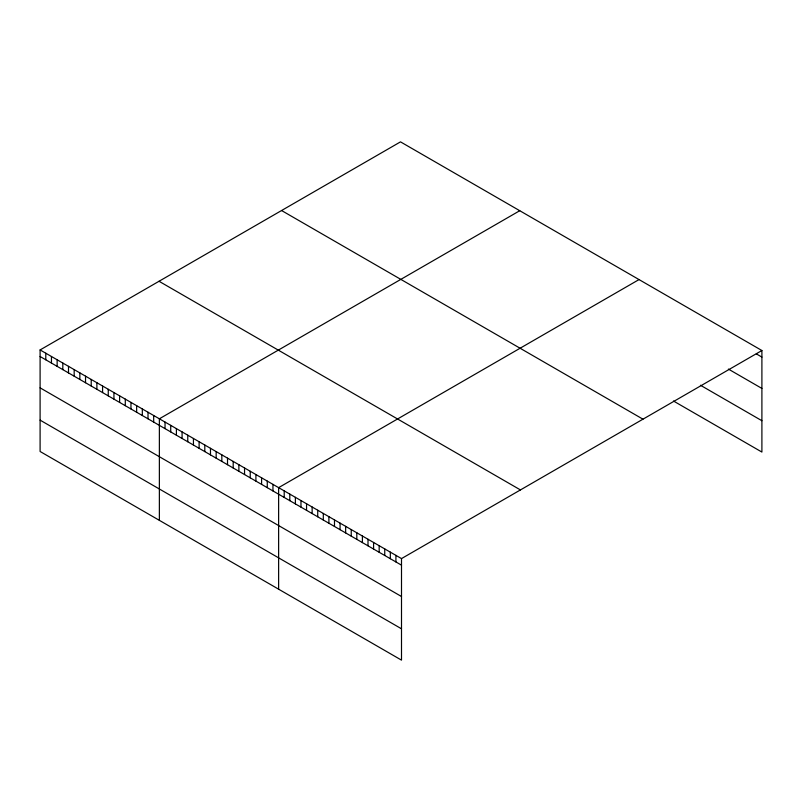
<?xml version="1.0" encoding="UTF-8"?>
<svg xmlns="http://www.w3.org/2000/svg" width="802" height="802" viewBox="0 0 802 802"><rect width="100%" height="100%" fill="white"/><g stroke="black" fill="none" stroke-linecap="round" stroke-linejoin="round"><path stroke-width="1.2" d="M40.1 349.933L401.501 558.593L401.501 660.136L40.1 451.486L40.1 349.933L400.499 141.864L761.9 350.514L761.9 452.067L673.469 401.01M519.756 210.715L159.367 418.794L159.367 520.338M639.024 279.577L278.625 487.646L278.625 589.199M401.501 558.593L761.9 350.514M756.316 353.862L761.9 357.09M728.386 369.08L761.9 388.429M700.457 385.251L761.9 420.719M281.562 210.525L642.973 419.185M159.027 281.271L520.438 489.922M40.1 356.509L401.501 565.159M40.1 387.847L401.501 596.508M40.1 420.138L401.501 628.798M395.917 555.365L395.917 561.941M390.333 552.137L390.333 558.713M384.749 548.919L384.749 555.485M379.166 545.691L379.166 552.267M373.582 542.463L373.582 549.039M367.998 539.245L367.998 545.811M362.404 536.017L362.404 542.593M356.82 532.789L356.82 539.365M351.236 529.571L351.236 536.137M345.652 526.343L345.652 532.919M340.068 523.115L340.068 529.691M334.484 519.896L334.484 526.463M328.9 516.668L328.9 523.245M323.306 513.44L323.306 520.017M317.722 510.222L317.722 516.789M312.138 506.994L312.138 513.571M306.554 503.766L306.554 510.343M300.971 500.548L300.971 507.115M295.387 497.32L295.387 503.897M289.803 494.092L289.803 500.669M284.209 490.874L284.209 497.44M272.951 484.368L272.951 490.944M267.267 481.09L267.267 487.656M261.592 477.812L261.592 484.378M255.908 474.533L255.908 481.1M250.234 471.255L250.234 477.822M244.55 467.977L244.55 474.543M238.876 464.699L238.876 471.265M233.192 461.421L233.192 467.987M227.517 458.132L227.517 464.709M221.833 454.854L221.833 461.431M216.159 451.576L216.159 458.153M210.475 448.298L210.475 454.874M204.801 445.02L204.801 451.596M199.117 441.742L199.117 448.318M193.442 438.463L193.442 445.04M187.758 435.185L187.758 441.752M182.084 431.907L182.084 438.473M176.4 428.629L176.4 435.195M170.726 425.351L170.726 431.917M165.042 422.073L165.042 428.639M153.683 415.516L153.683 422.083M148.009 412.228L148.009 418.804M142.325 408.95L142.325 415.526M136.651 405.672L136.651 412.248M130.967 402.393L130.967 408.97M125.292 399.115L125.292 405.692M119.608 395.837L119.608 402.414M113.934 392.559L113.934 399.135M108.25 389.281L108.25 395.847M102.576 386.003L102.576 392.569M96.892 382.724L96.892 389.291M91.217 379.446L91.217 386.013M85.533 376.168L85.533 382.734M79.859 372.89L79.859 379.456M74.175 369.612L74.175 376.178M68.501 366.324L68.501 372.9M62.817 363.045L62.817 369.622M57.142 359.767L57.142 366.344M51.458 356.489L51.458 363.065M45.784 353.211L45.784 359.787"/></g></svg>
